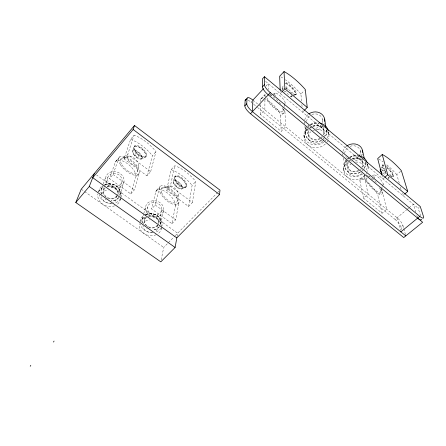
<?xml version="1.0" encoding="UTF-8"?>
<svg xmlns="http://www.w3.org/2000/svg" width="446" height="446" viewBox="0 0 446 446"><rect width="100%" height="100%" fill="white"/><g stroke="black" fill="none" stroke-linecap="round" stroke-linejoin="round"><path stroke-width="0.33" stroke-dasharray="2.23 1.67" d="M264.93 99.848L264.863 109.855L260.453 114.499L281.175 131.325L285.63 126.803L284.922 111.628L280.64 116.038L281.175 131.325M264.952 96.514L264.957 95.176L260.72 99.709L260.681 101.727M260.453 114.499L260.637 104.414M137.457 171.81L138.444 165.009M192.421 202.484L195.766 181.539L194.751 180.262A25.372 10.938 43.6 0 0 175.953 166.135L174.743 165.75L171.113 169.736L166.587 190.264L188.591 206.453L192.421 202.484L170.372 186.177L174.743 165.75M188.591 206.453L192.087 185.419L195.766 181.539M177.056 236.564L177.653 233.241L96.654 175.049M177.263 201.046L178.467 194.556M171.983 223.652L175.679 219.822L178.98 202.311L175.401 206.069L171.983 223.652L151.584 208.94L155.777 191.719L159.306 187.861L155.236 205.009L151.584 208.94M161.196 259.89L163.699 247.458L174.765 236.179M161.474 228.43L161.881 226.523M160.671 224.065L163.626 210.467M161.686 210.094L158.704 223.574A7.448 6.261 13.8 0 0 156.128 217.152A7.448 6.261 13.8 0 0 148.44 215.775M144.242 219.978L145.067 216.723M145.229 216.07L147.537 206.961M142.268 219.488L143.606 214.286M143.774 213.634L145.613 206.481M282.948 111.126L283.985 107.179M284.158 106.522L284.676 104.548M283.182 110.19L283.511 108.936M284.503 105.161L285.161 102.641M150.67 171.615L155.983 151.657L154.968 150.363A26.063 11.323 41.8 0 0 135.4 135.656L134.101 135.216L130.566 139.408L123.994 158.921L146.935 175.802L150.67 171.615L127.673 154.611L134.101 135.216M146.935 175.802L152.393 155.732L155.983 151.657M130.762 193.926L134.363 189.89L139.241 173.126L135.757 177.079L130.762 193.926L109.51 178.595L115.336 162.149L118.775 158.09L113.055 174.453L109.51 178.595M120.125 200.103L120.894 197.656M119.84 195.242L123.86 182.659M121.925 182.063L117.856 194.629A7.638 6.484 20.4 0 0 115.096 187.515A7.638 6.484 20.4 0 0 106.839 186.266M380.856 191.73L381.525 189.801M103.383 189.751L104.325 187.125M104.559 186.473L107.854 177.291M101.42 189.032L103.004 184.672M103.232 184.053L105.947 176.588M132.573 151.227L133.951 147.436M98.644 191.524L99.313 189.712M380.772 190.593L381.224 189.383M381.447 188.781L382.35 186.356M382.573 185.753L383.253 183.936M173.433 180.719L174.988 176.962M282.201 87.985L283.65 84.885M380.655 168.833L382.607 165.46M116.228 160.872L119.656 156.825M134.14 146.461L134.647 145.864M123.994 158.921L127.673 154.611M145.747 157.02A7.85 3.412 41.7 0 0 139.057 146.996A7.85 3.412 41.7 0 0 134.965 151.266A7.85 3.412 41.7 0 0 145.747 157.02L146.266 156.429A7.85 3.406 41.7 0 0 139.565 146.411A7.85 3.406 41.7 0 0 135.478 150.67A7.85 3.406 41.7 0 0 146.266 156.429M156.501 190.358L160.025 186.512M174.765 176.755L175.284 176.187M166.587 190.264L170.372 186.177M248.149 100.205A7.604 2.375 44 0 1 251.009 102.112L251.951 101.097M265.905 86.072L268.23 83.569L268.247 89.518M261.083 98.616L265.309 94.1A13.447 3.925 44.5 0 0 265.292 96.838M186.054 187.036L186.579 186.478M281.671 92.149L280.294 93.599L280.194 90.822M295.837 94.658L296.467 94M301.552 101.036L300.905 94.1L304.434 90.46M175.25 235.694L217.548 192.605M218.033 192.109L219.008 191.122M303.977 110.725L302.589 112.136L302.394 110.05M360.541 178.985L364.443 175.484M363.512 198.163L359.972 181.065L364.399 177.101L368.123 194.121L363.512 198.163L382.066 213.227L386.71 209.291L382.339 191.886L377.885 195.749L382.066 213.227M382.4 165.232L383.053 164.652M384.402 177.698L382.969 178.963L382.283 176.337M392.926 176.683L393.584 176.109M399.281 183.15L396.789 174.67L400.854 171.125M404.36 194.322L402.916 195.549L402.153 192.94M257.481 107.386L395.072 219.415L406.512 209.888M407.042 209.453L408.614 208.143M409.138 207.702L413.336 204.207L415.8 212.162M420.623 215.892L418.197 208.249L419.229 207.396M401.617 229.684L400.909 227.059L402.928 225.403A7.103 1.996 47.9 0 0 397.074 217.748L258.808 104.91M141.265 159.127L144.744 157.248M290.987 96.927L292.175 96.303M292.766 95.99L295.14 94.747M181.622 189.076A5.909 2.576 43.4 0 0 178.149 181.673A5.909 2.576 43.4 0 0 173.605 183.378A5.909 2.576 43.4 0 0 181.622 189.076L185.157 187.326A7.337 3.167 43.5 0 0 180.808 178.166A7.337 3.167 43.5 0 0 175.217 180.256A7.337 3.167 43.5 0 0 185.157 187.326M388.466 178.261L389.681 177.742M270.677 95.277L271.993 94.82M272.651 94.597L274.625 93.911M120.598 159.428L127.634 157.031M161.056 189.149L168.086 186.891M269.707 94.814L270.951 94.435M273.437 93.677L275.305 93.114M365.993 178.417L367.292 178.032M122.561 157.839L128.872 156.016M162.74 187.404L169.134 185.776M368.329 176.287L369.595 176.003M372.131 175.429L374.032 175.005M150.659 213.528L151.055 213.556M151.367 213.567L151.657 213.589M171.113 169.736L172.318 170.11A25.266 11.05 43.6 0 1 191.078 184.142L192.087 185.419M130.566 139.408L131.86 139.843A25.952 11.434 41.7 0 1 151.384 154.45L152.393 155.732M155.175 214.465L155.476 214.593M81.222 189.199L84.065 191.206M84.634 191.607L163.699 247.458M113.055 174.453L134.363 189.89M155.236 205.009L175.679 219.822M251.009 102.112L253.166 103.868M253.707 104.308L256.941 106.945M252.893 100.082L258.273 104.475M265.626 81.406L418.197 208.249M396.789 174.67L395.669 173.377A25.757 6.567 47 0 0 385.768 163.933M300.905 94.1L299.773 92.779A27.083 7.353 44.6 0 0 285.351 79.756M416.832 215.479L417.651 218.133M400.43 187.064L401.194 189.673M402.928 225.403L403.652 228.023M403.831 228.675L405.453 234.574M397.074 217.748L400.491 230.521M367.989 166.102L367.303 163.141A12.276 10.442 -16 0 1 366.055 170.311M360.318 150.737L361.372 155.464M362.275 159.517L363.027 162.896M345.879 159.696L347.127 166.475M343.375 158.085L344.959 166.899M343.37 168.516L343.894 171.481M328.819 134.14L328.39 131.341A12.404 11.011 -15.7 0 1 327.213 138.193M326.243 129.775L326.444 131.124M322.508 119.517L322.988 122.895M323.567 126.954L324.214 131.464M307.4 128.515L307.952 133.934M304.585 122.176L304.713 123.525M304.975 126.235L305.688 133.689M305.025 126.815L305.744 134.268M301.875 104.503L302.07 106.583M304.016 135.74L304.272 138.544M303.949 135.049L304.205 137.853M115.336 162.149A12.845 5.915 41.4 0 1 127.472 163.682A12.845 5.915 41.4 0 1 135.757 177.079M155.777 191.719A12.51 5.726 43.4 0 1 166.943 192.689A12.51 5.726 43.4 0 1 175.401 206.069M120.387 198.899A11.568 9.779 20.3 0 1 116.947 204.58M114.667 205.835A11.568 9.779 20.3 0 1 102.569 204.145A11.568 9.779 20.3 0 1 97.88 193.915M98.694 191.602A11.568 9.779 20.3 0 1 104.052 187.22M107.48 186.623A11.568 9.779 20.3 0 1 120.364 196.402M116.367 195.515A7.71 6.517 20.3 0 1 113.585 202.445M111.238 203.242A7.71 6.517 20.3 0 1 101.565 196.753M101.883 193.926A7.71 6.517 20.3 0 1 108.211 190.002M120.381 198.732A11.496 9.74 20.4 0 1 115.04 202.986M112.375 203.515A11.496 9.74 20.4 0 1 99.09 194.612M98.845 192.12A11.496 9.74 20.4 0 1 102.229 185.753M104.503 184.46A11.496 9.74 20.4 0 1 116.947 186.333A11.496 9.74 20.4 0 1 121.089 197.048M118.675 197.539A9.723 8.251 20.4 0 1 111.288 200.761M106.103 199.323A9.723 8.251 20.4 0 1 105.591 199.016M101.543 194.222A9.723 8.251 20.4 0 1 103.087 186.389M104.81 185.079A9.723 8.251 20.4 0 1 116.088 185.993A9.723 8.251 20.4 0 1 119.679 195.733M118.781 197.606A9.851 8.357 20.4 0 1 111.299 200.873M106.048 199.412A9.851 8.357 20.4 0 1 105.524 199.1M101.426 194.25A9.851 8.357 20.4 0 1 102.987 186.311M104.732 184.978A9.851 8.357 20.4 0 1 116.161 185.91A9.851 8.357 20.4 0 1 119.796 195.772M117.175 196.106A7.638 6.484 20.4 0 1 108.807 198.593M108.356 198.437A7.638 6.484 20.4 0 1 107.475 198.063M106.254 197.338A7.638 6.484 20.4 0 1 104.693 187.682M116.506 196.162A7.119 6.038 20.4 0 1 106.533 196.987A7.119 6.038 20.4 0 1 105.094 188M107.096 186.684A7.119 6.038 20.4 0 1 114.611 187.716A7.119 6.038 20.4 0 1 117.449 194.105M161.558 227.845A11.278 9.438 13.7 0 1 157.873 233.832M156.189 234.769A11.278 9.438 13.7 0 1 143.986 233.542A11.278 9.438 13.7 0 1 139.453 223.569M140.345 221.367A11.278 9.438 13.7 0 1 146.444 217.029M149.193 216.661A11.278 9.438 13.7 0 1 161.547 226.05M157.633 225.185A7.521 6.294 13.7 0 1 155.632 231.151M152.292 232.528A7.521 6.294 13.7 0 1 142.96 225.737M143.211 224.115A7.521 6.294 13.7 0 1 149.789 219.889M161.095 227.995A11.206 9.405 13.8 0 1 155.671 232.026M153.023 232.522A11.206 9.405 13.8 0 1 140.234 223.964M140.089 221.584A11.206 9.405 13.8 0 1 143.155 215.914M145.335 214.559A11.206 9.405 13.8 0 1 157.6 215.747A11.206 9.405 13.8 0 1 162.026 225.827M146.065 214.777A9.483 7.972 13.8 0 1 156.925 215.535A9.483 7.972 13.8 0 1 160.527 224.544M159.294 226.735A9.483 7.972 13.8 0 1 152.471 229.779M142.352 222.994A9.483 7.972 13.8 0 1 144.314 216.026M145.993 214.688A9.606 8.073 13.8 0 1 157.237 215.624A9.606 8.073 13.8 0 1 160.465 225.057M159.395 226.802A9.606 8.073 13.8 0 1 152.487 229.885M147.291 228.737A9.606 8.073 13.8 0 1 146.767 228.464M142.229 223.011A9.606 8.073 13.8 0 1 144.22 215.948M157.867 225.358A7.448 6.261 13.8 0 1 148.223 227.181M147.816 226.969A7.448 6.261 13.8 0 1 147.046 226.484M146.344 225.921A7.448 6.261 13.8 0 1 146.165 216.99M157.432 225.113A6.941 5.837 13.8 0 1 147.331 226.15A6.941 5.837 13.8 0 1 146.533 217.314M148.262 216.327A6.941 5.837 13.8 0 1 155.464 217.219A6.941 5.837 13.8 0 1 158.285 223.095M395.072 219.415A7.091 2.013 48 0 1 400.909 227.059M381.068 188.937A12.789 3.518 47 0 1 374.244 190.291A12.789 3.518 47 0 1 364.934 175.044M366.082 174.966A12.789 3.518 47 0 1 367.716 175.534M368.68 176.047A12.789 3.518 47 0 1 376.586 182.866M359.972 181.065A12.739 3.59 47.1 0 1 367.554 182.241A12.739 3.59 47.1 0 1 377.885 195.749M374.813 178.244A6.768 1.806 47 0 1 377.099 176.287A6.768 1.806 47 0 1 383.309 184.65M379.457 187.699A10.537 2.899 47 0 1 374.345 189.478A10.537 2.899 47 0 1 366.428 176.716M371.278 178.718A10.537 2.899 47 0 1 372.22 179.465M280.774 76.812A27.083 7.353 44.6 0 1 283.773 78.669M286.003 82.56A8.184 2.185 44.6 0 1 294.89 90.07A8.184 2.185 44.6 0 1 294.315 93.944A8.184 2.185 44.6 0 1 285.529 85.766M285.379 83.224A8.179 2.191 44.6 0 1 294.41 90.928A8.179 2.191 44.6 0 1 293.329 94.429M286.806 88.96A8.179 2.191 44.6 0 1 285.947 87.918M285.563 83.452A7.855 2.107 44.6 0 1 295.085 92.205A7.855 2.107 44.6 0 1 290.346 92.277M287.38 89.462A7.855 2.107 44.6 0 1 285.401 86.998M291.188 95.31A6.328 1.728 44.5 0 1 290.318 96.871M282.887 90.332A6.328 1.728 44.5 0 1 283.277 87.812M291.121 95.862A5.898 1.611 44.5 0 1 290.078 96.565M282.652 89.529A5.898 1.611 44.5 0 1 283.517 88.118M284.498 92.138A2.704 0.741 44.5 0 1 284.269 91.703M284.37 91.023A2.704 0.741 44.5 0 1 286.8 92.573A2.704 0.741 44.5 0 1 288.122 94.842M378.576 159.016A25.757 6.567 47 0 1 383.276 162.004M386.186 165.856A7.783 1.957 46.9 0 1 393.673 174.787A7.783 1.957 46.9 0 1 388.589 173.422M385.355 169.982A7.783 1.957 46.9 0 1 383.66 164.568M386.911 167.529A7.783 1.968 46.9 0 1 392.619 174.408A7.783 1.968 46.9 0 1 391.421 176.505M386.013 172.095A7.783 1.968 46.9 0 1 382.272 166.559A7.783 1.968 46.9 0 1 383.934 165.455M386.944 167.663A7.471 1.884 46.9 0 1 392.854 175.334A7.471 1.884 46.9 0 1 388.84 174.67M385.645 171.565A7.471 1.884 46.9 0 1 384.078 165.672M388.55 177.207A6.021 1.55 46.9 0 1 388.003 178.35M381.525 169.558A6.021 1.55 46.9 0 1 386.671 174.102M381.72 169.842A5.614 1.444 46.9 0 1 386.52 174.085M388.271 176.978A5.614 1.444 46.9 0 1 388.193 177.96M382.908 172.792A2.576 0.663 46.9 0 1 385.361 175.462M362.325 154.032A10.096 8.675 -17.3 0 1 361.7 155.637M360.379 157.6A10.096 8.675 -17.3 0 1 354.626 161.101M351.532 161.458A10.096 8.675 -17.3 0 1 350.913 161.424M343.03 155.749A10.096 8.675 -17.3 0 1 342.667 153.062M342.918 151.406A10.096 8.675 -17.3 0 1 346.113 146.511M350.065 146.36A7.933 6.813 -17.2 0 1 358.439 147.604A7.933 6.813 -17.2 0 1 359.755 155.013M358.718 156.557A7.933 6.813 -17.2 0 1 352.736 159.562M348.973 159.049A7.933 6.813 -17.2 0 1 347.016 157.917M346.687 157.622A7.933 6.813 -17.2 0 1 346.38 157.31M346.096 156.981A7.933 6.813 -17.2 0 1 345.84 156.635M344.791 153.418A7.933 6.813 -17.2 0 1 347.897 147.542M366.668 163.069A12.354 10.487 -15.7 0 1 367.632 171.398M366.729 173.299A12.354 10.487 -15.7 0 1 366.339 173.895M364.94 175.579A12.354 10.487 -15.7 0 1 347.183 177.034A12.354 10.487 -15.7 0 1 347.997 161.603M349.887 160.298A12.354 10.487 -15.7 0 1 350.567 159.93M352.736 159.055A12.354 10.487 -15.7 0 1 362.431 159.54M355.674 162.049A8.234 6.991 -15.7 0 1 364.003 169.67M361.773 173.611A8.234 6.991 -15.7 0 1 349.792 174.146A8.234 6.991 -15.7 0 1 351.18 163.721M362.581 174.024A12.276 10.442 -16 0 1 346.648 174.046A12.276 10.442 -16 0 1 345.856 160.231M349.318 157.377A12.276 10.442 -16 0 1 357.486 155.515M365.051 161.809A10.386 8.842 -16.1 0 1 363.825 168.922M362.202 170.779A10.386 8.842 -16.1 0 1 361.723 171.186M360.139 172.256A10.386 8.842 -16.1 0 1 347.512 171.409A10.386 8.842 -16.1 0 1 346.681 160.37M347.936 158.988A10.386 8.842 -16.1 0 1 348.415 158.57M349.998 157.471A10.386 8.842 -16.1 0 1 358.779 156.212M365.33 162.316A10.52 8.953 -16.1 0 1 363.942 168.978M362.754 170.417A10.52 8.953 -16.1 0 1 361.812 171.264M360.206 172.351A10.52 8.953 -16.1 0 1 347.64 171.688A10.52 8.953 -16.1 0 1 346.219 160.816M347.841 158.91A10.52 8.953 -16.1 0 1 348.326 158.486M349.932 157.377A10.52 8.953 -16.1 0 1 358.205 155.955M352.011 158.614A8.156 6.946 -16.1 0 1 360.925 159.556A8.156 6.946 -16.1 0 1 362.442 167.256M361.372 168.822A8.156 6.946 -16.1 0 1 360.686 169.519M359.063 170.684A8.156 6.946 -16.1 0 1 349.486 170.316A8.156 6.946 -16.1 0 1 347.964 162.138M349.123 160.605A8.156 6.946 -16.1 0 1 349.848 159.93M352.223 159.044A7.599 6.473 -16.1 0 1 360.524 159.924A7.599 6.473 -16.1 0 1 361.94 167.094M360.636 168.889A7.599 6.473 -16.1 0 1 360.307 169.207M358.378 170.511A7.599 6.473 -16.1 0 1 349.703 169.82A7.599 6.473 -16.1 0 1 348.449 162.327M349.859 160.577A7.599 6.473 -16.1 0 1 350.578 159.986M324.398 123.09A10.197 9.132 -17.4 0 1 324.203 123.654M322.698 126.268A10.197 9.132 -17.4 0 1 316.353 130.115M314.469 130.344A10.197 9.132 -17.4 0 1 312.59 130.26M306.798 127.344A10.197 9.132 -17.4 0 1 306.419 126.909M304.73 123.313A10.197 9.132 -17.4 0 1 304.635 122.745M304.774 119.862A10.197 9.132 -17.4 0 1 308.337 114.31M311.865 114.538A8.011 7.175 -17.4 0 1 320.044 115.508A8.011 7.175 -17.4 0 1 322.307 122.683M320.981 125.187A8.011 7.175 -17.4 0 1 315.5 128.297M311.615 128.008A8.011 7.175 -17.4 0 1 307.907 125.326M306.731 121.513A8.011 7.175 -17.4 0 1 310.098 115.492M327.604 130.873A12.488 11.066 -15.4 0 1 328.49 139.018M327.632 141.02A12.488 11.066 -15.4 0 1 326.846 142.268M325.368 143.963A12.488 11.066 -15.4 0 1 307.918 145.039A12.488 11.066 -15.4 0 1 307.651 129.357M312.936 126.134A12.488 11.066 -15.4 0 1 323.467 126.932M316.024 129.262A8.323 7.376 -15.4 0 1 324.744 137.223M324.17 139.124A8.323 7.376 -15.4 0 1 323.077 140.852M322.737 141.243A8.323 7.376 -15.4 0 1 310.907 142.374A8.323 7.376 -15.4 0 1 310.706 131.737M325.981 140.022A12.404 11.011 -15.7 0 1 324.967 141.126M323.818 142.107A12.404 11.011 -15.7 0 1 307.64 142.213A12.404 11.011 -15.7 0 1 306.369 127.718M307.924 126.073A12.404 11.011 -15.7 0 1 308.515 125.582M310.461 124.311A12.404 11.011 -15.7 0 1 318.015 122.706M326.238 129.97A10.492 9.321 -15.9 0 1 325.379 136.342M323.924 138.371A10.492 9.321 -15.9 0 1 323.478 138.829M321.432 140.39A10.492 9.321 -15.9 0 1 308.816 139.765A10.492 9.321 -15.9 0 1 307.026 128.509M308.593 126.525A10.492 9.321 -15.9 0 1 309.061 126.09M310.633 124.93A10.492 9.321 -15.9 0 1 318.879 123.419M326.372 129.931A10.632 9.444 -15.9 0 1 325.496 136.392M324.025 138.45A10.632 9.444 -15.9 0 1 323.573 138.907M321.505 140.49A10.632 9.444 -15.9 0 1 308.487 139.654A10.632 9.444 -15.9 0 1 307.255 127.924M308.493 126.447A10.632 9.444 -15.9 0 1 308.972 126.001M310.561 124.824A10.632 9.444 -15.9 0 1 318.918 123.297M312.718 126.118A8.245 7.326 -15.9 0 1 321.984 127.216A8.245 7.326 -15.9 0 1 323.383 135.562M322.241 137.162A8.245 7.326 -15.9 0 1 321.521 137.859M320.289 138.751A8.245 7.326 -15.9 0 1 310.366 138.26A8.245 7.326 -15.9 0 1 308.966 129.412M309.853 128.219A8.245 7.326 -15.9 0 1 310.567 127.511M312.947 126.569A7.682 6.824 -15.9 0 1 321.41 127.45A7.682 6.824 -15.9 0 1 323.088 134.965M322.123 136.509A7.682 6.824 -15.9 0 1 321.499 137.195M319.999 138.338A7.682 6.824 -15.9 0 1 310.929 138.026A7.682 6.824 -15.9 0 1 309.229 130.031M310.6 128.186A7.682 6.824 -15.9 0 1 311.308 127.562M284.52 109.939A13.447 3.925 44.5 0 1 278.878 111.606A13.447 3.925 44.5 0 1 266.301 98.962M269.953 94.758A13.447 3.925 44.5 0 1 280.685 103.918M260.72 99.709A13.391 4.003 44.4 0 1 263.697 98.371M264.171 98.527A13.391 4.003 44.4 0 1 274.742 106.377A13.391 4.003 44.4 0 1 280.64 116.038M275.366 95.896A7.119 2.018 44.5 0 1 279.101 94.937A7.119 2.018 44.5 0 1 285.016 103.232M282.34 107.676A11.078 3.233 44.5 0 1 277.852 109.95A11.078 3.233 44.5 0 1 267.015 98.009M120.481 164.747A12.901 5.865 41.5 0 0 138.438 174.442A12.901 5.865 41.5 0 0 128.03 157.884A12.901 5.865 41.5 0 0 120.481 164.747M128.537 160.476A6.824 3.055 41.6 0 0 138.015 165.689A6.824 3.055 41.6 0 0 132.54 156.964A6.824 3.055 41.6 0 0 128.537 160.476M121.992 164.881A10.626 4.828 41.5 0 0 136.788 172.897A10.626 4.828 41.5 0 0 128.247 159.255A10.626 4.828 41.5 0 0 121.992 164.881M135.166 151.283A7.537 3.273 41.7 0 0 145.519 156.808A7.537 3.273 41.7 0 0 139.096 147.186A7.537 3.273 41.7 0 0 135.166 151.283M133.538 154.327A6.071 2.665 41.6 0 0 141.895 158.765A6.071 2.665 41.6 0 0 136.744 151.004A6.071 2.665 41.6 0 0 133.538 154.327M133.8 154.349A5.659 2.486 41.6 0 0 141.594 158.492A5.659 2.486 41.6 0 0 136.794 151.25A5.659 2.486 41.6 0 0 133.8 154.349M135.244 155.113A2.598 1.143 41.6 0 0 138.823 157.02A2.598 1.143 41.6 0 0 136.632 153.703A2.598 1.143 41.6 0 0 135.244 155.113M159.997 192.176A12.56 5.67 43.4 0 0 177.062 204.536A12.56 5.67 43.4 0 0 170.316 188.803A12.56 5.67 43.4 0 0 159.997 192.176M168.454 189.104A6.645 2.955 43.4 0 0 177.452 195.699A6.645 2.955 43.4 0 0 173.907 187.431A6.645 2.955 43.4 0 0 168.454 189.104M161.619 192.672A10.347 4.672 43.4 0 0 175.674 202.869A10.347 4.672 43.4 0 0 170.149 189.924A10.347 4.672 43.4 0 0 161.619 192.672M175.523 179.626A7.643 3.295 43.5 0 0 185.882 186.997A7.643 3.295 43.5 0 0 181.344 177.447A7.643 3.295 43.5 0 0 175.523 179.626M174.999 180.19A7.643 3.3 43.5 0 0 185.352 187.554A7.643 3.3 43.5 0 0 180.82 178.01A7.643 3.3 43.5 0 0 174.999 180.19M173.884 183.468A5.514 2.403 43.4 0 0 181.366 188.781A5.514 2.403 43.4 0 0 178.127 181.879A5.514 2.403 43.4 0 0 173.884 183.468M175.49 184.683A2.525 1.104 43.4 0 0 178.918 187.125A2.525 1.104 43.4 0 0 177.447 183.964A2.525 1.104 43.4 0 0 175.49 184.683M107.575 184.304A9.461 8.123 21 0 0 123.503 183.613A9.461 8.123 21 0 0 113.457 171.515A9.461 8.123 21 0 0 107.575 184.304M109.136 183.373A7.431 6.383 21 0 0 121.646 182.815A7.431 6.383 21 0 0 113.741 173.316A7.431 6.383 21 0 0 109.136 183.373M148.406 214.097A9.227 7.855 14 0 0 163.52 210.952A9.227 7.855 14 0 0 151.818 200.929A9.227 7.855 14 0 0 148.406 214.097M149.733 212.959A7.253 6.172 14 0 0 161.603 210.473A7.253 6.172 14 0 0 152.398 202.612A7.253 6.172 14 0 0 149.733 212.959"/><path stroke-width="0.67" d="M264.378 84.74L264.445 76.69L420.266 206.543L423.549 216.711A7.331 1.884 47.8 0 1 419.786 216.382L270.276 92.662A7.872 2.236 44.2 0 1 264.378 84.74L262.387 86.892A7.855 2.258 44.2 0 0 268.258 94.808L422.646 222.253L403.747 237.556L250.496 113.73A7.716 2.447 44.1 0 1 244.821 105.858L245.144 100.484L247.039 98.432A7.621 2.358 44 0 1 252.893 100.082L263.58 88.576M262.387 86.892L262.499 78.808L264.445 76.69M405.815 235.884L252.436 111.662L252.893 100.082M252.436 111.662A7.733 2.425 44.1 0 1 246.744 103.784L247.039 98.432M219.521 194.584L219.978 190.13L134.497 125.488L81.222 189.199L75.792 202.506L160.8 261.852L175.105 247.469L176.822 237.896L219.521 194.584L133.148 129.485L134.497 125.488M75.792 202.506L89.272 186.495L94.407 173.433M53.487 342.065L54.072 341.073M30.222 366.294L30.802 365.319M133.148 129.485L92.729 177.703L176.822 237.896M244.821 105.858L246.744 103.784M304.44 110.257L307.227 107.436L305.315 89.551L304.172 88.23A27.2 7.181 44.7 0 0 285.139 72.146L284.03 71.572L279.664 76.249L280.166 90.131M250.496 113.73L270.276 92.662M282.128 91.664L284.882 88.76L284.03 71.572M404.845 193.915L407.733 191.462L401.367 170.684L400.235 169.391A25.868 6.411 47 0 0 383.12 154.929L382.228 154.522L377.684 158.614L381.943 175.022M384.881 177.279L387.752 174.76L382.228 154.522M400.854 231.864L419.786 216.382M89.272 186.495L175.105 247.469M284.882 88.76L307.227 107.436M387.752 174.76L407.733 191.462M362.425 150.19L364.27 158.297M324.655 119.06L325.859 127.166M245.144 100.484A7.604 2.375 44 0 1 246.002 99.603M421.576 219.281A7.314 1.901 47.9 0 1 417.651 218.133M382.088 173.544A6.021 1.55 46.9 0 1 380.806 169.324M381.447 172.479A5.614 1.444 46.9 0 1 380.421 170.049M346.603 146.126A10.096 8.675 -17.3 0 1 357.318 144.549A10.096 8.675 -17.3 0 1 362.604 152.376M358.985 155.721A12.276 10.442 -16 0 1 367.13 162.506M308.844 113.931A10.197 9.132 -17.4 0 1 319.726 112.844A10.197 9.132 -17.4 0 1 324.744 121.368M319.542 122.912A12.404 11.011 -15.7 0 1 328.245 130.661"/></g></svg>
